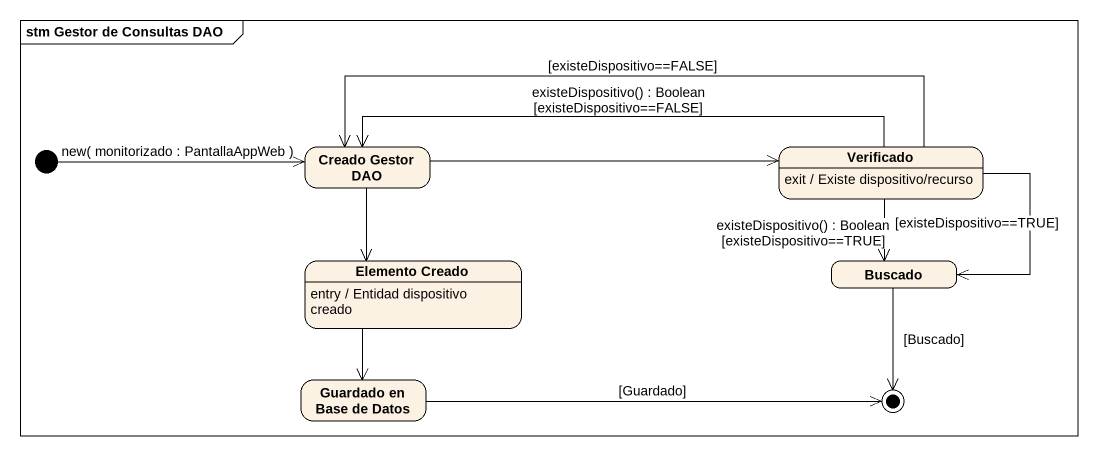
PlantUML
@startuml
mainframe stm Gestor de Consultas DAO
hide empty description
state "Creado Gestor DAO" as Creado_Gestor_DAO
state Verificado
Verificado : exit / Existe dispositivo/recurso
state "Elemento Creado" as Elemento_Creado
Elemento_Creado : entry / Entidad dispositivo creado
state Buscado
state "Guardado en Base de Datos" as Guardado_en_Base_de_Datos
[*] -right-> Creado_Gestor_DAO : new( monitorizado : PantallaAppWeb )
Creado_Gestor_DAO -right-> Verificado
Creado_Gestor_DAO --> Elemento_Creado
Verificado -left-> Creado_Gestor_DAO : existeDispositivo() : Boolean [existeDispositivo==FALSE]
Verificado -left-> Creado_Gestor_DAO : [existeDispositivo==FALSE]
Verificado --> Buscado : existeDispositivo() : Boolean [existeDispositivo==TRUE]
Verificado --> Buscado : [existeDispositivo==TRUE]
Elemento_Creado --> Guardado_en_Base_de_Datos
Buscado --> [*] : [Buscado]
Guardado_en_Base_de_Datos -right-> [*] : [Guardado]
@enduml
